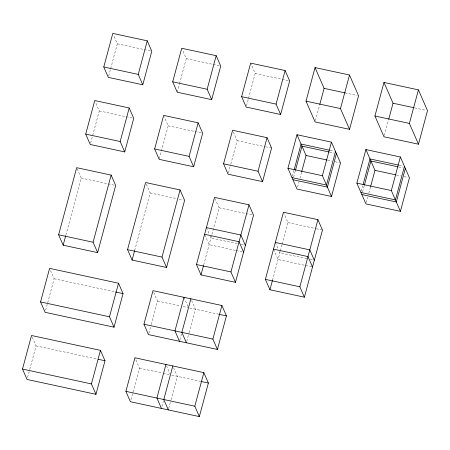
<?xml version="1.0" encoding="UTF-8"?>
<svg xmlns="http://www.w3.org/2000/svg" width="450" height="450" viewBox="0 0 450 450"><rect width="100%" height="100%" fill="white"/><g stroke="black" fill="none" stroke-linecap="round" stroke-linejoin="round"><path stroke-width="0.34" stroke-dasharray="2.25 1.69" d="M27.579 377.443L29.565 370.058M29.745 369.388L36.068 345.892L32.062 336.724M45.641 310.309L54.129 278.758L50.124 269.589M65.897 235.018L81.219 178.059L77.214 168.891M90.613 143.151L99.281 110.925L95.276 101.762M108.669 76.016L110.481 69.306M110.661 68.631L117.343 43.791L113.603 35.241M134.64 250.554L150.143 192.915L146.138 183.746M159.356 158.676L168.204 125.781L164.199 116.617M177.232 92.216L179.404 84.161M179.584 83.486L186.266 58.646L182.261 49.483M130.967 399.724L139.455 368.173L134.916 357.784M148.849 333.264L151.014 325.209M151.194 324.534L157.517 301.039L153.512 291.876M161.983 406.412L163.429 401.04M179.865 339.947L181.671 333.236M203.715 264.831L219.066 207.771L215.066 198.602M228.459 172.862L230.625 164.801M230.805 164.132L237.127 140.636L233.393 132.081M246.521 105.728L248.327 99.011M248.507 98.342L255.189 73.502L250.92 63.726M168.694 408.566L170.859 400.511M171.039 399.842L177.362 376.346L172.822 365.957M186.756 341.432L188.921 333.377M189.101 332.707L195.424 309.212L190.884 298.822M292.393 176.287L294.019 170.246M293.659 177.024L295.284 170.983M272.458 280.356L280.226 251.494M280.406 250.819L282.032 244.778M282.212 244.108L287.994 222.626L283.989 213.458M297.562 187.042L299.008 181.671M299.914 178.318L301.539 172.277M315.444 120.583L319.601 105.142M361.316 191.143L362.762 185.771M362.588 191.88L364.213 185.839M366.306 202.567L367.751 197.201M368.837 193.174L370.642 186.458M384.368 135.439L388.524 119.998M117.343 43.791L143.696 49.472M144.371 49.618L150.452 50.929M186.266 58.646L220.725 66.077M255.189 73.502L281.543 79.183M282.218 79.329L288.298 80.64M345.06 92.874L357.227 95.496M414.664 107.876L426.15 110.351M330.12 150.328L334.17 151.2M399.043 165.184L403.093 166.056M329.676 152.111L334.406 153.135M398.599 166.967L402.654 167.844M99.281 110.925L133.065 118.209M168.204 125.781L194.558 131.462M195.232 131.608L201.313 132.919M237.127 140.636L264.836 146.61M265.511 146.751L271.592 148.061M327.679 160.149L331.729 161.027M335.109 161.752L339.84 162.771M396.602 175.005L401.332 176.029M404.032 176.608L408.088 177.48M81.219 178.059L114.328 185.197M150.143 192.915L176.496 198.596M179.201 199.176L183.257 200.047M219.066 207.771L252.855 215.049M287.994 222.626L315.697 228.594M316.373 228.741L322.453 230.051M237.296 243.658L210.943 237.977L210.139 236.143M241.346 244.53L244.052 245.115M306.894 258.66L279.866 252.833L279.332 251.612M310.275 259.386L312.975 259.971M235.491 250.374L209.138 244.693L204.862 234.917M236.166 250.515L242.246 251.826M311.844 266.827L278.061 259.549L273.521 249.159M54.129 278.758L115.549 291.994M157.517 301.039L180.439 305.983M183.139 306.562L187.858 307.581M189.782 307.997L219.021 314.297M36.068 345.892L97.487 359.128M139.455 368.173L162.382 373.112M163.052 373.258L169.121 374.569M171.726 375.126L200.289 381.285M275.327 242.443L278.263 249.165M206.404 227.593L209.07 233.702M183.994 297.338L187.999 306.501M166.466 365.692L169.937 373.635"/><path stroke-width="0.67" d="M22.5 369.067L31.528 335.503L100.457 350.359L104.991 360.748L95.962 394.312L27.039 379.457L22.5 369.067L91.423 383.923L95.962 394.312M40.562 301.939L49.59 268.369L118.513 283.224L123.052 293.614L114.024 327.178L45.101 312.322L40.562 301.939L109.485 316.789L114.024 327.178M58.624 234.804L76.68 167.67L111.144 175.101L115.684 185.484L97.622 252.619L63.157 245.194L58.624 234.804L93.082 242.229L97.622 252.619M85.714 134.106L94.742 100.536L129.206 107.966L133.74 118.356L124.712 151.92L90.248 144.495L85.714 134.106L120.172 141.531L124.712 151.92M103.77 66.971L112.804 33.407L147.263 40.832L151.802 51.221L142.774 84.786L108.309 77.361L103.77 66.971L138.234 74.402L142.774 84.786M63.157 245.194L65.711 235.699M93.082 242.229L111.144 175.101M120.172 141.531L129.206 107.966M138.234 74.402L147.263 40.832M91.423 383.923L100.457 350.359M109.485 316.789L118.513 283.224M127.547 249.66L145.603 182.526L180.067 189.951L184.607 200.34L166.545 267.474L132.086 260.049L127.547 249.66L162.006 257.085L166.545 267.474M154.637 148.961L163.665 115.391L198.129 122.822L202.669 133.211L193.635 166.776L159.176 159.345L154.637 148.961L189.096 156.386L193.635 166.776M172.699 81.827L181.727 48.262L216.191 55.688L220.725 66.077L211.697 99.641L177.232 92.216L172.699 81.827L207.157 89.252L211.697 99.641M132.086 260.049L134.64 250.554M125.888 391.354L134.916 357.784L203.839 372.639L208.378 383.029L199.35 416.593L130.427 401.738L125.888 391.354L194.811 406.209L199.35 416.593M143.949 324.219L152.977 290.655L221.901 305.505L226.44 315.894L217.412 349.464L148.483 334.609L143.949 324.219L212.873 339.075L217.412 349.464M162.006 257.085L180.067 189.951M189.096 156.386L198.129 122.822M207.157 89.252L216.191 55.688M165.932 364.472L156.904 398.036L161.443 408.426M183.994 297.338L174.96 330.902L179.499 341.291M196.47 264.516L214.532 197.381L248.991 204.806L253.53 215.196L235.468 282.33L201.009 274.899L196.47 264.516L230.934 271.941L235.468 282.33M223.56 163.817L232.588 130.247L267.053 137.678L271.592 148.061L262.558 181.631L228.099 174.201L223.56 163.817L258.024 171.242L262.558 181.631M241.622 96.683L250.65 63.118L285.114 70.543L289.654 80.933L280.62 114.497L246.161 107.072L241.622 96.683L276.081 104.108L280.62 114.497M172.822 365.957L163.794 399.521L168.334 409.911M190.884 298.822L181.856 332.387L186.396 342.776M201.009 274.899L203.535 265.506M194.811 406.209L203.839 372.639M212.873 339.075L221.901 305.505M230.934 271.941L248.991 204.806M258.024 171.242L267.053 137.678M276.081 104.108L285.114 70.543M287.944 168.283L296.978 134.713L331.436 142.144L340.515 162.917L331.487 196.487L297.022 189.056L287.944 168.283L322.408 175.708L331.487 196.487M306.006 101.149L315.039 67.584L349.498 75.009L358.577 95.788L349.543 129.352L315.084 121.927L306.006 101.149L340.47 108.579L349.543 129.352M294.199 169.577L301.061 144.062L329.439 150.182M265.393 279.371L283.455 212.237L317.914 219.662L322.453 230.051L304.397 297.186L269.933 289.755L265.393 279.371L299.858 286.796L304.397 297.186M295.464 170.308L301.967 146.143L328.995 151.965M269.933 289.755L272.458 280.356M301.719 171.602L306.051 155.492L296.978 134.713M319.781 104.473L324.113 88.358L315.039 67.584M322.408 175.708L331.436 142.144M340.47 108.579L349.498 75.009M335.526 151.493L326.492 185.057L292.033 177.632M299.858 286.796L317.914 219.662M336.431 153.568L327.403 187.138L292.939 179.708M356.873 183.139L365.901 149.569L400.365 156.999L409.438 177.773L400.41 211.343L365.946 203.912L356.873 183.139L391.331 190.564L400.41 211.343M374.929 116.004L383.963 82.44L418.421 89.865L427.5 110.644L418.472 144.208L384.007 136.778L374.929 116.004L409.393 123.429L418.472 144.208M363.122 184.433L369.984 158.917L398.368 165.037M364.393 185.164L370.896 160.999L397.924 166.821M370.642 186.458L374.979 170.347L365.901 149.569M388.704 119.323L393.036 103.213L383.963 82.44M391.331 190.564L400.365 156.999M409.393 123.429L418.421 89.865M404.449 166.348L395.415 199.912L360.956 192.487M405.354 168.424L396.326 201.994L361.862 194.563M324.113 88.358L345.06 92.874M393.036 103.213L413.983 107.73M306.051 155.492L326.998 160.009M374.979 170.347L395.927 174.859M206.404 227.593L240.862 235.018L245.402 245.407M275.327 242.443L309.791 249.874L314.325 260.263M204.598 234.304L239.057 241.729L243.596 252.118M273.521 249.159L307.986 256.584L312.519 266.974M115.549 291.994L123.052 293.614M219.696 314.443L226.44 315.894M98.168 359.274L104.991 360.748M200.964 381.431L208.378 383.029"/></g></svg>
